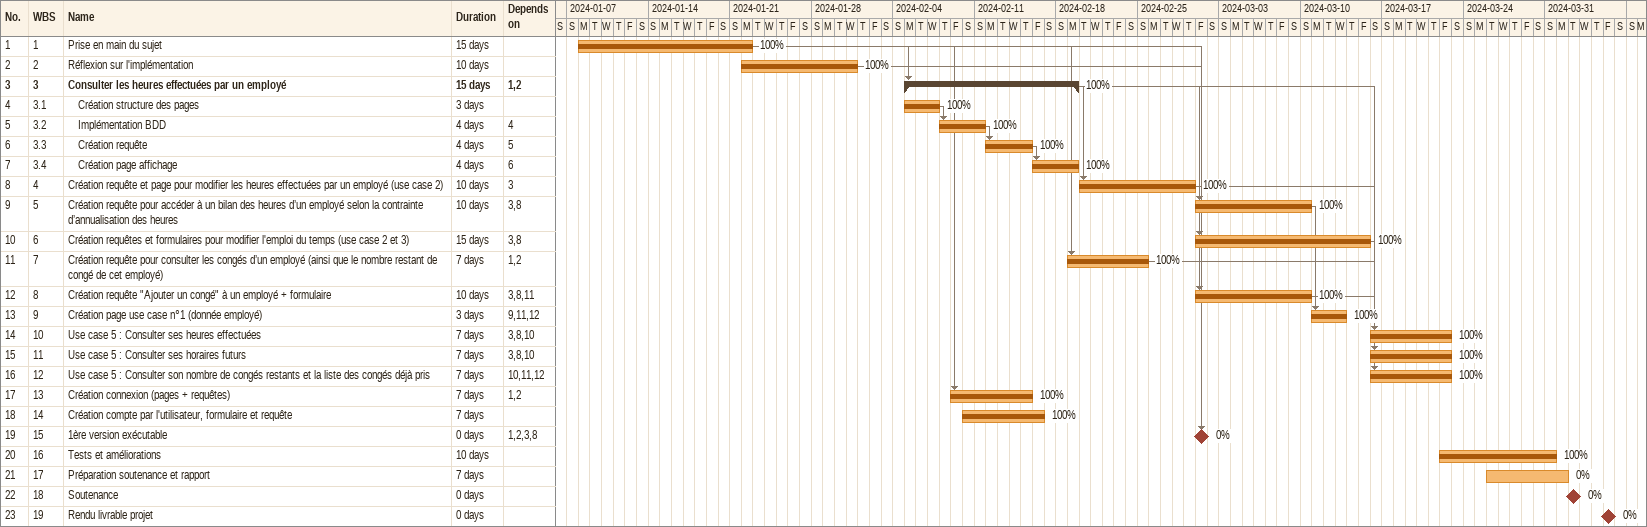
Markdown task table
| ID | WBS | Task | Duration | Start | Finish | Predecessors | % complete |
|---|---|---|---|---|---|---|---|
| 1 | 1 | Prise en main du sujet | 15d | 2024-01-08 | 2024-01-22 |  | 100 |
| 2 | 2 | Réflexion sur l'implémentation | 10d | 2024-01-22 | 2024-01-31 |  | 100 |
| 3 | 3 | **Consulter les heures effectuées par un employé** | 15d | 2024-02-05 | 2024-02-19 | 1, 2 | 100 |
| 4 | 3.1 | Création structure des pages | 3d | 2024-02-05 | 2024-02-07 |  | 100 |
| 5 | 3.2 | Implémentation BDD | 4d | 2024-02-08 | 2024-02-11 | 4 | 100 |
| 6 | 3.3 | Création requête | 4d | 2024-02-12 | 2024-02-15 | 5 | 100 |
| 7 | 3.4 | Création page affichage | 4d | 2024-02-16 | 2024-02-19 | 6 | 100 |
| 8 | 4 | Création requête et page pour modifier les heures effectuées par un employé (use case 2) | 10d | 2024-02-20 | 2024-02-29 | 3 | 100 |
| 9 | 5 | Création requête pour accéder à un bilan des heures d’un employé selon la contrainte d’annualisation des heures | 10d | 2024-03-01 | 2024-03-10 | 3, 8 | 100 |
| 10 | 6 | Création requêtes et formulaires pour modifier l'emploi du temps (use case 2 et 3) | 15d | 2024-03-01 | 2024-03-15 | 3, 8 | 100 |
| 11 | 7 | Création requête pour consulter les congés d’un employé (ainsi que le nombre restant de congé de cet employé) | 7d | 2024-02-19 | 2024-02-25 | 1, 2 | 100 |
| 12 | 8 | Création requête "Ajouter un congé" à un employé + formulaire | 10d | 2024-03-01 | 2024-03-10 | 3, 8, 11 | 100 |
| 13 | 9 | Création page use case n°1 (donnée employé) | 3d | 2024-03-11 | 2024-03-13 | 9, 11, 12 | 100 |
| 14 | 10 | Use case 5 : Consulter ses heures effectuées | 7d | 2024-03-16 | 2024-03-22 | 3, 8, 10 | 100 |
| 15 | 11 | Use case 5 : Consulter ses horaires futurs | 7d | 2024-03-16 | 2024-03-22 | 3, 8, 10 | 100 |
| 16 | 12 | Use case 5 : Consulter son nombre de congés restants et la liste des congés déjà pris | 7d | 2024-03-16 | 2024-03-22 | 10, 11, 12 | 100 |
| 17 | 13 | Création connexion (pages + requêtes) | 7d | 2024-02-09 | 2024-02-15 | 1, 2 | 100 |
| 18 | 14 | Création compte par l'utilisateur, formulaire et requête | 7d | 2024-02-10 | 2024-02-16 |  | 100 |
| 19 | 15 | 1ère version exécutable | 0d | 2024-03-01 | 2024-03-01 | 1, 2, 3, 8 | 0 |
| 20 | 16 | Tests et améliorations | 10d | 2024-03-22 | 2024-03-31 |  | 100 |
| 21 | 17 | Préparation soutenance et rapport | 7d | 2024-03-26 | 2024-04-01 |  | 0 |
| 22 | 18 | Soutenance | 0d | 2024-04-02 | 2024-04-02 |  | 0 |
| 23 | 19 | Rendu livrable projet | 0d | 2024-04-05 | 2024-04-05 |  | 0 |
